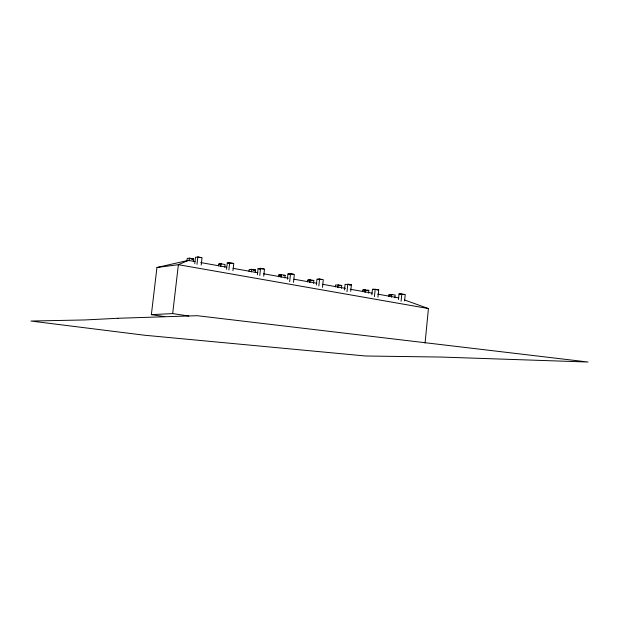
<?xml version="1.0" encoding="UTF-8"?>
<svg xmlns="http://www.w3.org/2000/svg" width="619" height="619" viewBox="0 0 619 619"><rect width="100%" height="100%" fill="white"/><g stroke="black" fill="none" stroke-linecap="round" stroke-linejoin="round"><path stroke-width="0.93" d="M425.075 343.065L428.425 308.556L404.493 299.96M391.51 297.213L391.781 294.474L395.162 295.085L394.891 297.816M398.474 299.565L399.023 294.04L405.228 294.489L404.586 300.942M401.089 301.26L401.824 293.878M371.88 294.845L372.452 289.243L378.696 289.692L377.946 297.166M374.441 296.547L375.199 289.058M388.871 296.455L389.049 294.636L391.781 294.474M350.718 291.387L351.399 284.755L347.793 284.106L347.011 291.696M362.479 291.75L362.664 289.909L368.823 290.357L368.537 293.12M365.063 292.501L365.342 289.731M335.328 286.914L335.521 285.05L338.291 284.941M337.85 287.657L338.144 284.848L341.719 285.491L341.433 288.292M344.52 289.986L345.108 284.307L350.687 284.701L349.255 284.81M307.388 281.931L307.589 280.043L310.15 279.819L313.833 280.477L313.531 283.324M309.848 282.666L310.15 279.819M316.34 284.988L316.951 279.231L319.582 278.999L323.296 279.672L322.484 287.363M318.847 285.932L319.582 278.999M284.833 277.923L285.119 275.323L281.32 274.643L278.829 274.882L278.62 276.809M287.386 279.254L287.951 273.993L290.52 273.745L294.342 274.434L293.491 282.334M289.661 281.66L290.52 273.745M263.725 276.167L264.514 269.041L260.568 268.329L258.077 268.6L257.388 274.828M281.041 277.242L281.32 274.643M249.008 271.331L249.202 269.575L251.631 269.311L255.539 270.008L255.245 272.646M251.337 271.95L251.631 269.311M259.779 275.463L260.568 268.329M220.72 266.495L221.022 263.81L225.053 264.537L224.751 267.215M226.562 269.358L227.274 263.036L229.688 262.742L233.758 263.477L232.945 270.712M228.875 269.992L229.688 262.742M201.19 265.087L202.034 257.736L197.84 256.978L195.503 257.303L194.768 263.717M218.468 265.884L218.677 264.104L221.022 263.81M188.362 260.351L156.947 267.493L151.361 314.645L172.67 313.585L178.38 264.684L188.362 260.351L195.024 261.543M186.884 261.179L187.201 258.463L189.468 258.146L193.631 258.897L193.314 261.613M189.159 260.87L189.468 258.146M196.989 264.336L197.84 256.978M191.078 259.082L192.888 258.835M192.107 259.106L193.631 258.897M156.947 267.493L178.38 264.684L428.425 308.556M219.381 264.158L221.254 263.926M250.548 269.559L251.84 269.42M252.877 270.163L254.811 269.954M253.914 270.186L255.539 270.008M281.513 274.743L279.525 274.937L280.964 275.2M288.663 274.047L290.706 273.853M292.253 274.511L293.615 274.379L291.433 273.985M283.448 275.486L285.119 275.323M308.277 280.098L310.32 279.92M317.655 279.285L321.632 279.44M311.759 280.539L313.121 280.422M311.264 280.701L313.833 280.477M338.926 285.591L341.015 285.429M339.096 285.684L341.719 285.491M349.603 284.895L351.399 284.755M363.345 289.963L365.473 289.824M373.141 289.297L377.992 289.638L376.53 289.731M366.703 290.388L368.127 290.296M367.028 290.473L368.823 290.357M376.863 289.816L378.696 289.692M391.897 294.567L389.722 294.698L391.44 295M151.361 314.645L164.716 316.642M172.67 313.585L188.865 316.046M200.734 262.564L226.438 267.145M233.1 268.337L257.852 272.755M263.562 273.768L288.315 278.186M294.025 279.208L316.874 283.285M322.584 284.299L345.433 288.377M350.192 289.228L372.089 293.135M377.799 294.149L398.737 297.886M198.095 257.102L201.283 257.682M233.015 263.415L227.993 263.098L229.541 263.377M263.779 268.979L258.788 268.654L260.289 268.925M404.524 294.435L399.704 294.095L401.429 294.412M227.274 263.036L228.898 263.33M258.077 268.6L260.437 269.025M287.951 273.993L289.483 274.271M399.023 294.04L400.725 294.35M218.677 264.104L220.279 264.39M278.829 274.882L280.717 275.223M389.049 294.636L390.736 294.946M117.943 318.274L84.981 319.946L30.95 321.044L144.521 335.227L365.589 355.995L441.393 357.062L588.05 362.022L197.175 315.698L117.943 318.274"/></g></svg>
